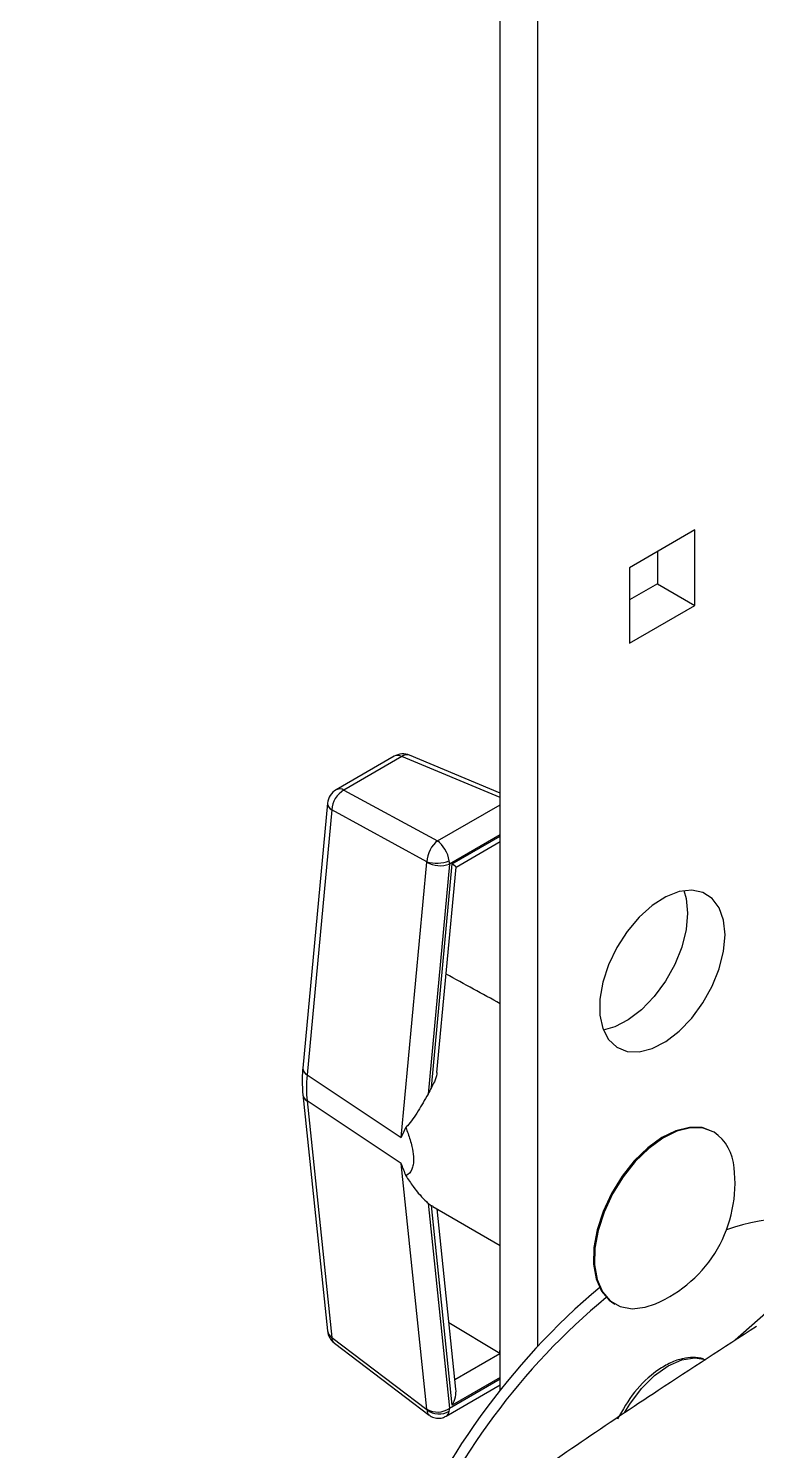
# Model space of a CAD drawing. Extents: x 2 to 136, y 1 to 99.
# Drawn here: x 8.18 to 10.76, y 13.89 to 18.94 of the extents above; entities that cross this region are included whole.
import ezdxf

# ---------------------------------------------------------------- set-up
doc = ezdxf.new("R2010")
doc.units = 0
doc.header["$MEASUREMENT"] = 0
doc.layers.add('OBJECT', color=7, linetype='CONTINUOUS')

msp = doc.modelspace()

# ---------------------------------------------------------------- linework, layer by layer
at = {"layer": 'OBJECT'}
for p, q in [((9.8546, 14.1089), (9.8546, 19.8489)), ((9.9875, 14.263), (9.9875, 19.7722)), ((10.5454, 17.158), (10.3135, 17.0241)), ((10.5454, 16.8902), (10.5454, 17.158)), ((10.4125, 17.0812), (10.4125, 16.9669)), ((10.3135, 17.0241), (10.3135, 16.7563)), ((10.4125, 16.9669), (10.3135, 16.9098)), ((10.4125, 16.9669), (10.5454, 16.8902)), ((10.3135, 16.7563), (10.5454, 16.8902)), ((9.4775, 16.3553), (9.2722, 16.2368)), ((9.5049, 16.3542), (9.2996, 16.2357)), ((9.8546, 16.2086), (9.5049, 16.3542)), ((9.8546, 16.2249), (9.5327, 16.3588)), ((9.2413, 16.1885), (9.1535, 15.2489)), ((9.2996, 16.2357), (9.6318, 16.055)), ((9.2566, 16.1649), (9.1689, 15.2254)), ((9.594, 15.9814), (9.2566, 16.1649)), ((9.6318, 16.055), (9.8546, 16.1836)), ((9.8546, 16.0773), (9.6741, 15.9731)), ((9.6843, 15.9734), (9.8546, 16.0717)), ((9.6975, 15.9624), (9.8546, 16.0531)), ((9.8546, 16.0484), (9.8541, 16.0528)), ((9.5028, 15.0034), (9.594, 15.98)), ((9.6741, 15.9731), (9.598, 15.1572)), ((9.6103, 15.1806), (9.6843, 15.9734)), ((9.6295, 15.2339), (9.6975, 15.9625)), ((9.1689, 15.2254), (9.5028, 15.0034)), ((9.1536, 15.1559), (9.2413, 14.3176)), ((9.5028, 14.9112), (9.1689, 15.1331)), ((9.1689, 15.1331), (9.2566, 14.2949)), ((10.6134, 15.0221), (10.6099, 15.0241)), ((9.594, 14.0398), (9.5028, 14.9112)), ((9.598, 14.7712), (9.6741, 14.0432)), ((9.6103, 14.762), (9.6152, 14.7595)), ((9.6843, 14.0546), (9.6103, 14.762)), ((9.6149, 14.7591), (9.8546, 14.6207)), ((9.6972, 14.111), (9.6303, 14.7502)), ((10.2579, 14.4144), (10.2614, 14.4124)), ((10.7972, 14.3803), (10.6879, 14.2843)), ((9.6724, 14.3477), (9.8526, 14.2384)), ((9.2566, 14.2949), (9.594, 14.0387)), ((9.2657, 14.2743), (9.6019, 14.0192)), ((9.6935, 14.1457), (9.8533, 14.2379)), ((9.8526, 14.2384), (9.8546, 14.2597)), ((9.6626, 14.0154), (9.8546, 14.1262)), ((9.6741, 14.0432), (9.8546, 14.1473)), ((9.8546, 14.1529), (9.6843, 14.0546))]:
    msp.add_line(p, q, dxfattribs=at)
at = {"layer": 'OBJECT', "flags": 128}
for points in [[(10.6522, 15.7221), (10.647, 15.7744), (10.6316, 15.8182), (10.6068, 15.8515), (10.5737, 15.8728), (10.5338, 15.881), (10.489, 15.8757), (10.4415, 15.8573), (10.3934, 15.8265), (10.347, 15.7849), (10.3045, 15.7342), (10.2677, 15.677), (10.2386, 15.6159), (10.2184, 15.5538), (10.208, 15.4935), (10.208, 15.4379), (10.2184, 15.3895), (10.2386, 15.3507), (10.2677, 15.3233), (10.3045, 15.3085), (10.347, 15.307), (10.3934, 15.3189), (10.4415, 15.3436), (10.489, 15.3801), (10.5338, 15.4265), (10.5737, 15.4807), (10.6068, 15.5402), (10.6316, 15.6022), (10.647, 15.6638), (10.6522, 15.7221)], [(10.5058, 15.8792), (10.514, 15.8511), (10.5193, 15.7988)], [(10.5193, 15.7988), (10.514, 15.7405), (10.4987, 15.679), (10.4738, 15.617), (10.4407, 15.5575), (10.4009, 15.5032), (10.3561, 15.4568), (10.3086, 15.4204), (10.2605, 15.3956), (10.2202, 15.3846)], [(10.6099, 15.0241), (10.5708, 15.0384), (10.5262, 15.0395), (10.4778, 15.0276), (10.4276, 15.003), (10.3776, 14.9668), (10.33, 14.9205), (10.2866, 14.8659), (10.2492, 14.8054), (10.2194, 14.7413), (10.1984, 14.6763), (10.187, 14.6131), (10.1857, 14.5542), (10.1946, 14.5021), (10.2133, 14.4589), (10.241, 14.4263), (10.2579, 14.4144)], [(10.6134, 15.0221), (10.5744, 15.0363), (10.5297, 15.0375), (10.4813, 15.0255), (10.4311, 15.0009), (10.3811, 14.9648), (10.3335, 14.9184), (10.2901, 14.8639), (10.2527, 14.8033), (10.2229, 14.7392), (10.2019, 14.6743), (10.1905, 14.611), (10.1892, 14.5522), (10.1981, 14.5), (10.2168, 14.4568), (10.2445, 14.4243), (10.2801, 14.4037), (10.3222, 14.396), (10.3689, 14.4014), (10.4057, 14.4139)], [(10.2969, 14.0296), (10.3141, 14.0582), (10.3553, 14.113), (10.4015, 14.159), (10.4503, 14.1938), (10.4991, 14.2154), (10.5453, 14.2227), (10.5836, 14.2164)]]:
    msp.add_lwpolyline(points, dxfattribs=at)
at = {"layer": 'OBJECT'}
for centre, radius, start, end in [((9.5087, 16.3011), 0.0625, 67.401, 119.9973), ((9.4902, 16.3291), 0.0291, 59.6535, 115.8951), ((9.5232, 16.3302), 0.0301, 71.5079, 127.3885), ((9.2849, 16.2106), 0.0291, 59.6535, 115.8951), ((9.3035, 16.1827), 0.0625, 119.9973, 174.667), ((9.2682, 16.1892), 0.0269, 181.6246, 244.5385), ((9.3432, 16.1608), 0.0867, 120.1577, 177.2631), ((9.6295, 16.1007), 0.1245, 253.4479, 290.6393), ((9.6412, 16.0606), 0.0934, 239.6247, 290.6249), ((9.1805, 15.2497), 0.0269, 181.6247, 244.5387), ((10.1761, 14.868), 0.6464, 151.085, 153.4289), ((9.185, 15.1604), 0.0317, 188.1664, 239.5124), ((10.5184, 14.8857), 0.1662, 3.6859, 55.1427), ((10.2222, 14.8415), 0.4653, 330, 6.7785), ((9.6799, 14.868), 0.1268, 229.7817, 236.7246), ((10.889, 14.0489), 0.6683, 69.1753, 110.3114), ((10.2222, 14.8415), 0.4653, 293.2269, 330), ((11.8429, 12.5314), 2.5379, 130.119, 158.3658), ((11.7714, 12.5755), 2.4159, 129.6277, 157.284), ((9.3035, 14.3241), 0.0625, 185.9728, 232.7998), ((9.2727, 14.3221), 0.0317, 188.207, 239.5096), ((9.282, 14.2938), 0.0254, 177.703, 230.1361), ((9.6314, 14.1062), 0.0762, 240.5849, 304.14), ((9.6374, 14.0907), 0.0677, 230.1125, 302.0855)]:
    msp.add_arc(centre, radius, start, end, dxfattribs=at)
for centre, major_axis, ratio, start_param, end_param in [((9.6357, 16.0019), (0.0242, 0.0579), 0.586383, 0.712332, 2.164272), ((9.6357, 16.0019), (-0.0264, 0.0568), 0.494733, 4.17706, 5.628999), ((9.5891, 15.9832), (-0.00266, 0.00708), 0.592096, 4.024712, 4.230835), ((9.6303, 15.9988), (-0.0302, 0.0547), 0.580255, 3.938244, 4.144367), ((9.6454, 15.9958), (0.0521, -0.0334), 0.049063, 0.025356, 0.760124), ((7.2789, 16.5406), (4.0542, -2.011), 0.053878, 0.909391, 0.969389), ((9.5239, 15.3806), (0.2542, 0.4311), 0.582405, 2.24928, 2.475618), ((9.8889, 14.2628), (0.0548, -0.0042), 0.631769, 4.037429, 4.054882), ((9.6454, 14.0771), (0.0335, 0.0656), 0.609076, 4.680667, 5.52959), ((9.5891, 14.0431), (-0.00396, 0.00637), 0.47059, 3.705741, 3.911865), ((9.6357, 14.072), (0.0325, 0.0537), 0.485137, 2.493168, 3.088758), ((9.6357, 14.072), (-0.0254, 0.0574), 0.506157, 3.196668, 3.775292), ((9.6303, 14.0689), (-0.0315, 0.054), 0.564605, 3.718447, 3.92457)]:
    msp.add_ellipse(centre, major_axis=major_axis, ratio=ratio, start_param=start_param, end_param=end_param, dxfattribs=at)
for points, knots in [([(9.1535, 15.2489), (9.1529, 15.2409), (9.1503, 15.2089), (9.1522, 15.1786), (9.1536, 15.1559)], [0, 0, 0, 0, 0.249063, 1, 1, 1, 1]), ([(9.629, 15.234), (9.629, 15.2322), (9.6289, 15.2217), (9.6217, 15.203), (9.6138, 15.1875), (9.6103, 15.1806)], [0, 0, 0, 0, 0.098975, 0.600866, 1, 1, 1, 1]), ([(9.598, 15.1572), (9.5863, 15.1369), (9.5625, 15.0956), (9.5369, 15.0563), (9.5211, 15.041), (9.5191, 15.039)], [0, 0, 0, 0, 0.454625, 0.927986, 1, 1, 1, 1]), ([(9.5191, 15.039), (9.5135, 15.0272), (9.5078, 15.0152), (9.5029, 15.0036), (9.5028, 15.0034)], [0, 0, 0, 0, 0.982725, 1, 1, 1, 1]), ([(9.5191, 15.039), (9.5246, 15.0245), (9.5331, 15.0022), (9.5423, 14.9672), (9.5475, 14.9355), (9.5465, 14.9084), (9.5389, 14.8824), (9.5283, 14.8723), (9.5195, 14.8681), (9.5191, 14.8679)], [0, 0, 0, 0, 0.190458, 0.293194, 0.446601, 0.600718, 0.707922, 0.98553, 1, 1, 1, 1]), ([(9.9322, 12.3504), (10.2778, 12.5935), (10.9691, 13.0798), (12.0106, 13.7654), (13.0249, 14.4034), (13.6925, 14.7935), (14.0115, 14.9799)], [0, 0, 0, 0, 0.255394, 0.510845, 0.766264, 1, 1, 1, 1]), ([(14.0115, 14.9571), (13.8433, 14.8595), (13.4756, 14.6462), (12.9103, 14.3038), (12.3102, 13.9297), (11.7059, 13.5406), (11.1034, 13.1403), (10.5153, 12.7385), (10.1315, 12.4669), (9.9433, 12.3336)], [0, 0, 0, 0, 0.123528, 0.270146, 0.415672, 0.565188, 0.715491, 0.860428, 1, 1, 1, 1]), ([(9.5028, 14.9112), (9.5029, 14.9109), (9.5078, 14.8961), (9.5135, 14.8819), (9.5191, 14.8679)], [0, 0, 0, 0, 0.01728, 1, 1, 1, 1]), ([(9.5191, 14.8679), (9.5278, 14.855), (9.5528, 14.8182), (9.5801, 14.7866), (9.5961, 14.7728), (9.598, 14.7712)], [0, 0, 0, 0, 0.324578, 0.922743, 1, 1, 1, 1]), ([(10.7632, 14.3333), (10.6468, 14.258), (10.3464, 14.0637), (9.8701, 13.7387), (9.3337, 13.3605), (8.8065, 12.9716), (8.422, 12.6804), (8.2159, 12.5161), (8.18, 12.4874)], [0, 0, 0, 0, 0.130614, 0.3372653, 0.5438032, 0.7501944, 0.9564046, 1, 1, 1, 1]), ([(10.5755, 14.2189), (10.5632, 14.2215), (10.5405, 14.2262), (10.5147, 14.2211), (10.5029, 14.2188)], [0, 0, 0, 0, 0.543712, 1, 1, 1, 1]), ([(10.5029, 14.2188), (10.5007, 14.2185), (10.4849, 14.2165), (10.4532, 14.2027), (10.3963, 14.1692), (10.327, 14.1047), (10.2892, 14.038), (10.2705, 14.0049)], [0, 0, 0, 0, 0.026387, 0.191239, 0.355499, 0.679916, 1, 1, 1, 1]), ([(9.6021, 14.0199), (9.6045, 14.0179), (9.612, 14.0117), (9.6288, 14.0073), (9.6478, 14.008), (9.6583, 14.0135), (9.6625, 14.0157)], [0, 0, 0, 0, 0.144722, 0.449594, 0.78273, 1, 1, 1, 1])]:
    msp.add_open_spline(points, degree=3, knots=knots, dxfattribs=at)

doc.saveas('drawing.dxf')
